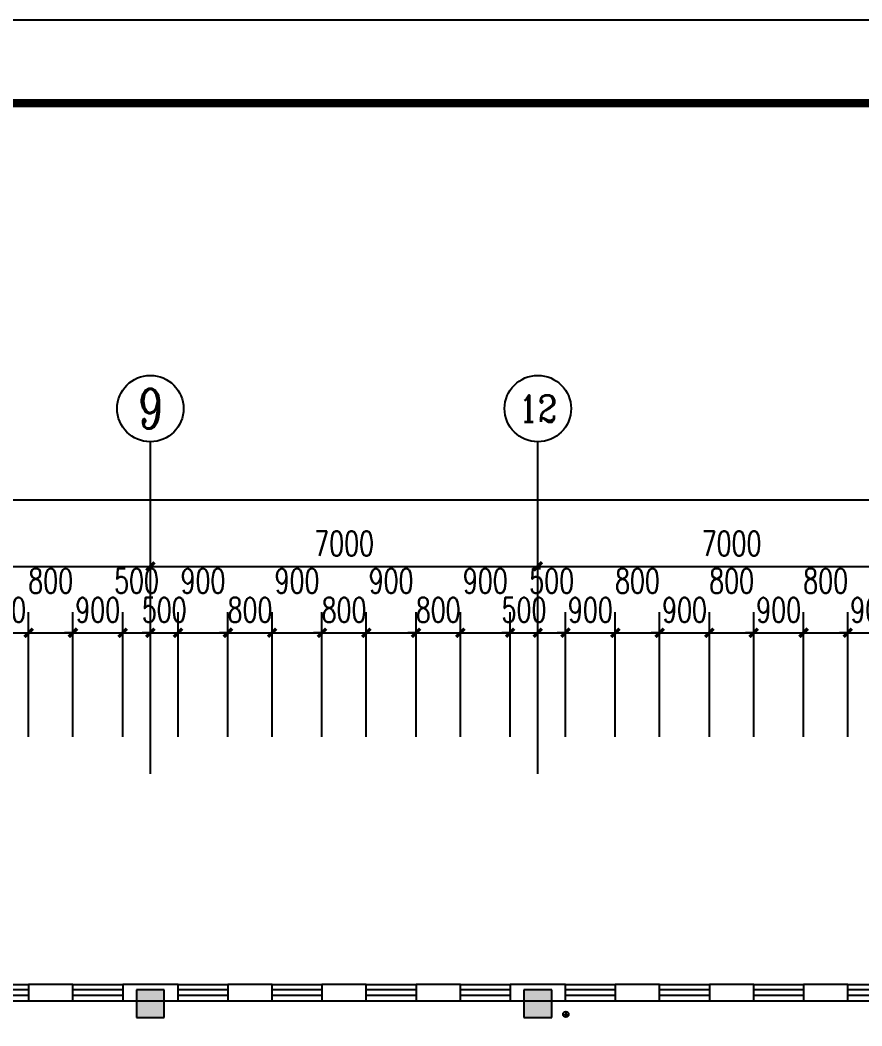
# Model space of a CAD drawing. Extents: x 1333527 to 1855755, y 1020844 to 1581249.
# Drawn here: x 1385921 to 1401128, y 1128827 to 1146994 of the extents above; entities that cross this region are included whole.
import ezdxf
from ezdxf.enums import TextEntityAlignment as Align

# ---------------------------------------------------------------- set-up
doc = ezdxf.new("R2010")
doc.units = 0
doc.header["$LTSCALE"] = 1000
doc.header["$PDSIZE"] = 5
doc.layers.add('1-建筑底图', color=8, linetype='Continuous', plot=False)
for name, color, linetype in [('AXIS_TEXT', 7, 'Continuous'), ('BTTK', 7, 'Continuous'), ('PUB_TITLE', 7, 'Continuous'), ('建筑-柱子', 9, 'Continuous'), ('建筑-柱子-填充', 8, 'Continuous'), ('排水', 153, 'Continuous')]:
    doc.layers.add(name, color=color, linetype=linetype)
doc.styles.add('_TCH_AXIS', font='COMPLEX', dxfattribs={"bigfont": 'GBCBIG'})
doc.styles.add('_TCH_DIM_T3', font='SIMPLEX', dxfattribs={"width": 0.705882, "bigfont": 'GBCBIG'})
doc.styles.add('COMPLEX', font='COMPLEX')
doc.styles.add('HZ(TK)', font='geniso.shx', dxfattribs={"width": 0.9, "bigfont": 'hztxt.shx'})
doc.dimstyles.new('_TCH_ARCH&&150', dxfattribs={"dimtxt": 446.25, "dimasz": 150, "dimexe": 375, "dimexo": 450, "dimgap": 189.375, "dimtad": 1, "dimdec": 0, "dimzin": 0, "dimdsep": 46, "dimtxsty": '_TCH_DIM_T3', "dimblk": 'ARCHTICK', "dimcen": 0.09, "dimclrt": 7, "dimazin": 2, "dimtfac": 1, "dimtdec": 0, "dimtix": 1, "dimtmove": 2, "dimatfit": 3, "dimfxl": 1, "dimtolj": 1, "dimtzin": 0, "dimarcsym": 0})

# ---------------------------------------------------------------- blocks, each defined once
blk = doc.blocks.new('vhtemplate_2020年新竖式图框_A0')
at = {"layer": 'PUB_TITLE', "color": 7}
blk.add_lwpolyline([(0, 0), (1189, 0), (1189, 841), (0, 841)], close=True, dxfattribs=at)
at = {"layer": 'PUB_TITLE', "const_width": 1}
blk.add_lwpolyline([(25, 10), (1179, 10), (1179, 831), (25, 831)], close=True, dxfattribs=at)
at = {"layer": 'BTTK', "color": 4, "style": 'HZ(TK)', "width": 0.9}
for tag, p in [('合作单位', (1144, 743.5)), ('建设单位', (1144, 209.5)), ('工程名称', (1144, 176.5)), ('子项名称', (1154, 160)), ('图纸名称', (1144, 141))]:
    blk.add_attdef(tag, text='', height=3.5, dxfattribs=at).set_placement(p, align=Align.MIDDLE_CENTER)
for tag, p in [('注册证书号', (1156.5, 309.01)), ('注册印章号', (1156.5, 301.01)), ('设计号', (1154, 193)), ('图别', (1137.75, 34)), ('图号', (1170.25, 34)), ('版本号', (1137.75, 26)), ('日期', (1170.25, 26))]:
    blk.add_attdef(tag, text='', height=3.5, dxfattribs=at).set_placement(p, align=Align.MIDDLE)
blk = doc.blocks.new('ng')
at = {"layer": '排水'}
for p, q in [((346041, 781408), (346041, 781308)), ((345991, 781358), (346091, 781358))]:
    blk.add_line(p, q, dxfattribs=at)
blk.add_circle((346041, 781358), 50, dxfattribs=at)
blk = doc.blocks.new('_AXISO')
blk.add_circle((0, 0), 0.5)
at = {"layer": 'AXIS_TEXT', "style": 'COMPLEX', "width": 1.041667}
blk.add_attdef('A', text='', height=0.56, dxfattribs=at).set_placement((-0.25, -0.28), (0.25, -0.28), align=Align.FIT)
blk = doc.blocks.new('A$C4670417C')
at = {"layer": '建筑-柱子-填充'}
for points in [[(28250, 88300), (27750, 88300), (27750, 87800), (28250, 87800)], [(35250, 88300), (34750, 88300), (34750, 87800), (35250, 87800)]]:
    blk.add_hatch(color=256, dxfattribs=at).paths.add_polyline_path(points)
at = {"layer": '建筑-柱子'}
for p, q in [((28250, 88300), (27750, 88300)), ((27750, 88300), (27750, 87800)), ((28250, 87800), (28250, 88300)), ((35250, 88300), (34750, 88300)), ((34750, 88300), (34750, 87800)), ((35250, 87800), (35250, 88300)), ((27750, 87800), (28250, 87800)), ((34750, 87800), (35250, 87800))]:
    blk.add_line(p, q, dxfattribs=at)
blk = doc.blocks.new('_ArchTick')
at = {"color": 0, "linetype": 'ByBlock', "const_width": 0.4}
blk.add_lwpolyline([(-0.5, -0.5), (0.5, 0.5)], dxfattribs=at)
blk = doc.blocks.new('*D831')
at = {"layer": '1-建筑底图', "color": 0, "lineweight": -2, "transparency": 16777216}
for p, q in [((25700, 88368), (25700, 90625)), ((26600, 88368), (26600, 90625)), ((25700, 90250), (25550, 90250)), ((25700, 90250), (26600, 90250)), ((26600, 90250), (26750, 90250))]:
    blk.add_line(p, q, dxfattribs=at)
at = {"layer": 'Defpoints', "color": 0}
for p in [(26600, 90250), (25700, 87918), (26600, 87918)]:
    blk.add_point(p, dxfattribs=at)
at = {"layer": '1-建筑底图', "color": 0, "lineweight": -2, "transparency": 16777216, "xscale": 150, "yscale": 150, "zscale": 150}
blk.add_blockref('_ArchTick', (25700, 90250), dxfattribs=at)
at = {"layer": '1-建筑底图', "color": 0, "lineweight": -2, "transparency": 16777216, "xscale": 150, "yscale": 150, "zscale": 150, "rotation": 180}
blk.add_blockref('_ArchTick', (26600, 90250), dxfattribs=at)
at = {"layer": '1-建筑底图', "color": 7, "transparency": 16777216, "insert": (26150, 90663), "char_height": 446.2, "attachment_point": 5, "style": '_TCH_DIM_T3'}
blk.add_mtext('\\A1;900', dxfattribs=at)
blk = doc.blocks.new('*D832')
at = {"layer": '1-建筑底图', "color": 0, "lineweight": -2, "transparency": 16777216}
for p, q in [((26600, 88368), (26600, 90625)), ((27400, 88368), (27400, 90625)), ((26600, 90250), (27400, 90250))]:
    blk.add_line(p, q, dxfattribs=at)
at = {"layer": 'Defpoints', "color": 0}
for p in [(27400, 90250), (26600, 87918), (27400, 87918)]:
    blk.add_point(p, dxfattribs=at)
at = {"layer": '1-建筑底图', "color": 0, "lineweight": -2, "transparency": 16777216, "xscale": 150, "yscale": 150, "zscale": 150, "rotation": 180}
blk.add_blockref('_ArchTick', (26600, 90250), dxfattribs=at)
at = {"layer": '1-建筑底图', "color": 0, "lineweight": -2, "transparency": 16777216, "xscale": 150, "yscale": 150, "zscale": 150}
blk.add_blockref('_ArchTick', (27400, 90250), dxfattribs=at)
at = {"layer": '1-建筑底图', "color": 7, "transparency": 16777216, "insert": (27000, 91188), "char_height": 446.2, "attachment_point": 5, "style": '_TCH_DIM_T3'}
blk.add_mtext('\\A1;800', dxfattribs=at)
blk = doc.blocks.new('*D833')
at = {"layer": '1-建筑底图', "color": 0, "lineweight": -2, "transparency": 16777216}
for p, q in [((27400, 88368), (27400, 90625)), ((28300, 88368), (28300, 90625)), ((27400, 90250), (27250, 90250)), ((27400, 90250), (28300, 90250)), ((28300, 90250), (28450, 90250))]:
    blk.add_line(p, q, dxfattribs=at)
at = {"layer": 'Defpoints', "color": 0}
for p in [(28300, 90250), (27400, 87918), (28300, 87918)]:
    blk.add_point(p, dxfattribs=at)
at = {"layer": '1-建筑底图', "color": 0, "lineweight": -2, "transparency": 16777216, "xscale": 150, "yscale": 150, "zscale": 150}
blk.add_blockref('_ArchTick', (27400, 90250), dxfattribs=at)
at = {"layer": '1-建筑底图', "color": 0, "lineweight": -2, "transparency": 16777216, "xscale": 150, "yscale": 150, "zscale": 150, "rotation": 180}
blk.add_blockref('_ArchTick', (28300, 90250), dxfattribs=at)
at = {"layer": '1-建筑底图', "color": 7, "transparency": 16777216, "insert": (27850, 90663), "char_height": 446.2, "attachment_point": 5, "style": '_TCH_DIM_T3'}
blk.add_mtext('\\A1;900', dxfattribs=at)
blk = doc.blocks.new('*D834')
at = {"layer": '1-建筑底图', "color": 0, "lineweight": -2, "transparency": 16777216}
for p, q in [((28300, 88368), (28300, 90625)), ((28800, 88368), (28800, 90625)), ((28300, 90250), (28800, 90250))]:
    blk.add_line(p, q, dxfattribs=at)
at = {"layer": 'Defpoints', "color": 0}
for p in [(28800, 90250), (28300, 87918), (28800, 87918)]:
    blk.add_point(p, dxfattribs=at)
at = {"layer": '1-建筑底图', "color": 0, "lineweight": -2, "transparency": 16777216, "xscale": 150, "yscale": 150, "zscale": 150, "rotation": 180}
blk.add_blockref('_ArchTick', (28300, 90250), dxfattribs=at)
at = {"layer": '1-建筑底图', "color": 0, "lineweight": -2, "transparency": 16777216, "xscale": 150, "yscale": 150, "zscale": 150}
blk.add_blockref('_ArchTick', (28800, 90250), dxfattribs=at)
at = {"layer": '1-建筑底图', "color": 7, "transparency": 16777216, "insert": (28550, 91188), "char_height": 446.2, "attachment_point": 5, "style": '_TCH_DIM_T3'}
blk.add_mtext('\\A1;500', dxfattribs=at)
blk = doc.blocks.new('*D835')
at = {"layer": '1-建筑底图', "color": 0, "lineweight": -2, "transparency": 16777216}
for p, q in [((28800, 88368), (28800, 90625)), ((29300, 88368), (29300, 90625)), ((28800, 90250), (28650, 90250)), ((28800, 90250), (29300, 90250)), ((29300, 90250), (29450, 90250))]:
    blk.add_line(p, q, dxfattribs=at)
at = {"layer": 'Defpoints', "color": 0}
for p in [(29300, 90250), (28800, 87918), (29300, 87918)]:
    blk.add_point(p, dxfattribs=at)
at = {"layer": '1-建筑底图', "color": 0, "lineweight": -2, "transparency": 16777216, "xscale": 150, "yscale": 150, "zscale": 150}
blk.add_blockref('_ArchTick', (28800, 90250), dxfattribs=at)
at = {"layer": '1-建筑底图', "color": 0, "lineweight": -2, "transparency": 16777216, "xscale": 150, "yscale": 150, "zscale": 150, "rotation": 180}
blk.add_blockref('_ArchTick', (29300, 90250), dxfattribs=at)
at = {"layer": '1-建筑底图', "color": 7, "transparency": 16777216, "insert": (29050, 90663), "char_height": 446.2, "attachment_point": 5, "style": '_TCH_DIM_T3'}
blk.add_mtext('\\A1;500', dxfattribs=at)
blk = doc.blocks.new('*D836')
at = {"layer": '1-建筑底图', "color": 0, "lineweight": -2, "transparency": 16777216}
for p, q in [((29300, 88368), (29300, 90625)), ((30200, 88368), (30200, 90625)), ((29300, 90250), (30200, 90250))]:
    blk.add_line(p, q, dxfattribs=at)
at = {"layer": 'Defpoints', "color": 0}
for p in [(30200, 90250), (29300, 87918), (30200, 87918)]:
    blk.add_point(p, dxfattribs=at)
at = {"layer": '1-建筑底图', "color": 0, "lineweight": -2, "transparency": 16777216, "xscale": 150, "yscale": 150, "zscale": 150, "rotation": 180}
blk.add_blockref('_ArchTick', (29300, 90250), dxfattribs=at)
at = {"layer": '1-建筑底图', "color": 0, "lineweight": -2, "transparency": 16777216, "xscale": 150, "yscale": 150, "zscale": 150}
blk.add_blockref('_ArchTick', (30200, 90250), dxfattribs=at)
at = {"layer": '1-建筑底图', "color": 7, "transparency": 16777216, "insert": (29750, 91188), "char_height": 446.2, "attachment_point": 5, "style": '_TCH_DIM_T3'}
blk.add_mtext('\\A1;900', dxfattribs=at)
blk = doc.blocks.new('*D837')
at = {"layer": '1-建筑底图', "color": 0, "lineweight": -2, "transparency": 16777216}
for p, q in [((30200, 88368), (30200, 90625)), ((31000, 88368), (31000, 90625)), ((30200, 90250), (30050, 90250)), ((30200, 90250), (31000, 90250)), ((31000, 90250), (31150, 90250))]:
    blk.add_line(p, q, dxfattribs=at)
at = {"layer": 'Defpoints', "color": 0}
for p in [(31000, 90250), (30200, 87918), (31000, 87918)]:
    blk.add_point(p, dxfattribs=at)
at = {"layer": '1-建筑底图', "color": 0, "lineweight": -2, "transparency": 16777216, "xscale": 150, "yscale": 150, "zscale": 150}
blk.add_blockref('_ArchTick', (30200, 90250), dxfattribs=at)
at = {"layer": '1-建筑底图', "color": 0, "lineweight": -2, "transparency": 16777216, "xscale": 150, "yscale": 150, "zscale": 150, "rotation": 180}
blk.add_blockref('_ArchTick', (31000, 90250), dxfattribs=at)
at = {"layer": '1-建筑底图', "color": 7, "transparency": 16777216, "insert": (30600, 90663), "char_height": 446.2, "attachment_point": 5, "style": '_TCH_DIM_T3'}
blk.add_mtext('\\A1;800', dxfattribs=at)
blk = doc.blocks.new('*D838')
at = {"layer": '1-建筑底图', "color": 0, "lineweight": -2, "transparency": 16777216}
for p, q in [((31000, 88368), (31000, 90625)), ((31900, 88368), (31900, 90625)), ((31000, 90250), (31900, 90250))]:
    blk.add_line(p, q, dxfattribs=at)
at = {"layer": 'Defpoints', "color": 0}
for p in [(31900, 90250), (31000, 87918), (31900, 87918)]:
    blk.add_point(p, dxfattribs=at)
at = {"layer": '1-建筑底图', "color": 0, "lineweight": -2, "transparency": 16777216, "xscale": 150, "yscale": 150, "zscale": 150, "rotation": 180}
blk.add_blockref('_ArchTick', (31000, 90250), dxfattribs=at)
at = {"layer": '1-建筑底图', "color": 0, "lineweight": -2, "transparency": 16777216, "xscale": 150, "yscale": 150, "zscale": 150}
blk.add_blockref('_ArchTick', (31900, 90250), dxfattribs=at)
at = {"layer": '1-建筑底图', "color": 7, "transparency": 16777216, "insert": (31450, 91188), "char_height": 446.2, "attachment_point": 5, "style": '_TCH_DIM_T3'}
blk.add_mtext('\\A1;900', dxfattribs=at)
blk = doc.blocks.new('*D839')
at = {"layer": '1-建筑底图', "color": 0, "lineweight": -2, "transparency": 16777216}
for p, q in [((31900, 88368), (31900, 90625)), ((32700, 88368), (32700, 90625)), ((31900, 90250), (31750, 90250)), ((31900, 90250), (32700, 90250)), ((32700, 90250), (32850, 90250))]:
    blk.add_line(p, q, dxfattribs=at)
at = {"layer": 'Defpoints', "color": 0}
for p in [(32700, 90250), (31900, 87918), (32700, 87918)]:
    blk.add_point(p, dxfattribs=at)
at = {"layer": '1-建筑底图', "color": 0, "lineweight": -2, "transparency": 16777216, "xscale": 150, "yscale": 150, "zscale": 150}
blk.add_blockref('_ArchTick', (31900, 90250), dxfattribs=at)
at = {"layer": '1-建筑底图', "color": 0, "lineweight": -2, "transparency": 16777216, "xscale": 150, "yscale": 150, "zscale": 150, "rotation": 180}
blk.add_blockref('_ArchTick', (32700, 90250), dxfattribs=at)
at = {"layer": '1-建筑底图', "color": 7, "transparency": 16777216, "insert": (32300, 90663), "char_height": 446.2, "attachment_point": 5, "style": '_TCH_DIM_T3'}
blk.add_mtext('\\A1;800', dxfattribs=at)
blk = doc.blocks.new('*D840')
at = {"layer": '1-建筑底图', "color": 0, "lineweight": -2, "transparency": 16777216}
for p, q in [((32700, 88368), (32700, 90625)), ((33600, 88368), (33600, 90625)), ((32700, 90250), (33600, 90250))]:
    blk.add_line(p, q, dxfattribs=at)
at = {"layer": 'Defpoints', "color": 0}
for p in [(33600, 90250), (32700, 87918), (33600, 87918)]:
    blk.add_point(p, dxfattribs=at)
at = {"layer": '1-建筑底图', "color": 0, "lineweight": -2, "transparency": 16777216, "xscale": 150, "yscale": 150, "zscale": 150, "rotation": 180}
blk.add_blockref('_ArchTick', (32700, 90250), dxfattribs=at)
at = {"layer": '1-建筑底图', "color": 0, "lineweight": -2, "transparency": 16777216, "xscale": 150, "yscale": 150, "zscale": 150}
blk.add_blockref('_ArchTick', (33600, 90250), dxfattribs=at)
at = {"layer": '1-建筑底图', "color": 7, "transparency": 16777216, "insert": (33150, 91188), "char_height": 446.2, "attachment_point": 5, "style": '_TCH_DIM_T3'}
blk.add_mtext('\\A1;900', dxfattribs=at)
blk = doc.blocks.new('*D841')
at = {"layer": '1-建筑底图', "color": 0, "lineweight": -2, "transparency": 16777216}
for p, q in [((33600, 88368), (33600, 90625)), ((34400, 88368), (34400, 90625)), ((33600, 90250), (33450, 90250)), ((33600, 90250), (34400, 90250)), ((34400, 90250), (34550, 90250))]:
    blk.add_line(p, q, dxfattribs=at)
at = {"layer": 'Defpoints', "color": 0}
for p in [(34400, 90250), (33600, 87918), (34400, 87918)]:
    blk.add_point(p, dxfattribs=at)
at = {"layer": '1-建筑底图', "color": 0, "lineweight": -2, "transparency": 16777216, "xscale": 150, "yscale": 150, "zscale": 150}
blk.add_blockref('_ArchTick', (33600, 90250), dxfattribs=at)
at = {"layer": '1-建筑底图', "color": 0, "lineweight": -2, "transparency": 16777216, "xscale": 150, "yscale": 150, "zscale": 150, "rotation": 180}
blk.add_blockref('_ArchTick', (34400, 90250), dxfattribs=at)
at = {"layer": '1-建筑底图', "color": 7, "transparency": 16777216, "insert": (34000, 90663), "char_height": 446.2, "attachment_point": 5, "style": '_TCH_DIM_T3'}
blk.add_mtext('\\A1;800', dxfattribs=at)
blk = doc.blocks.new('*D842')
at = {"layer": '1-建筑底图', "color": 0, "lineweight": -2, "transparency": 16777216}
for p, q in [((34400, 88368), (34400, 90625)), ((35300, 88368), (35300, 90625)), ((34400, 90250), (35300, 90250))]:
    blk.add_line(p, q, dxfattribs=at)
at = {"layer": 'Defpoints', "color": 0}
for p in [(35300, 90250), (34400, 87918), (35300, 87918)]:
    blk.add_point(p, dxfattribs=at)
at = {"layer": '1-建筑底图', "color": 0, "lineweight": -2, "transparency": 16777216, "xscale": 150, "yscale": 150, "zscale": 150, "rotation": 180}
blk.add_blockref('_ArchTick', (34400, 90250), dxfattribs=at)
at = {"layer": '1-建筑底图', "color": 0, "lineweight": -2, "transparency": 16777216, "xscale": 150, "yscale": 150, "zscale": 150}
blk.add_blockref('_ArchTick', (35300, 90250), dxfattribs=at)
at = {"layer": '1-建筑底图', "color": 7, "transparency": 16777216, "insert": (34850, 91188), "char_height": 446.2, "attachment_point": 5, "style": '_TCH_DIM_T3'}
blk.add_mtext('\\A1;900', dxfattribs=at)
blk = doc.blocks.new('*D843')
at = {"layer": '1-建筑底图', "color": 0, "lineweight": -2, "transparency": 16777216}
for p, q in [((35300, 88368), (35300, 90625)), ((35800, 88368), (35800, 90625)), ((35300, 90250), (35150, 90250)), ((35300, 90250), (35800, 90250)), ((35800, 90250), (35950, 90250))]:
    blk.add_line(p, q, dxfattribs=at)
at = {"layer": 'Defpoints', "color": 0}
for p in [(35800, 90250), (35300, 87918), (35800, 87918)]:
    blk.add_point(p, dxfattribs=at)
at = {"layer": '1-建筑底图', "color": 0, "lineweight": -2, "transparency": 16777216, "xscale": 150, "yscale": 150, "zscale": 150}
blk.add_blockref('_ArchTick', (35300, 90250), dxfattribs=at)
at = {"layer": '1-建筑底图', "color": 0, "lineweight": -2, "transparency": 16777216, "xscale": 150, "yscale": 150, "zscale": 150, "rotation": 180}
blk.add_blockref('_ArchTick', (35800, 90250), dxfattribs=at)
at = {"layer": '1-建筑底图', "color": 7, "transparency": 16777216, "insert": (35550, 90663), "char_height": 446.2, "attachment_point": 5, "style": '_TCH_DIM_T3'}
blk.add_mtext('\\A1;500', dxfattribs=at)
blk = doc.blocks.new('*D844')
at = {"layer": '1-建筑底图', "color": 0, "lineweight": -2, "transparency": 16777216}
for p, q in [((35800, 88368), (35800, 90625)), ((36300, 88368), (36300, 90625)), ((35800, 90250), (36300, 90250))]:
    blk.add_line(p, q, dxfattribs=at)
at = {"layer": 'Defpoints', "color": 0}
for p in [(36300, 90250), (35800, 87918), (36300, 87918)]:
    blk.add_point(p, dxfattribs=at)
at = {"layer": '1-建筑底图', "color": 0, "lineweight": -2, "transparency": 16777216, "xscale": 150, "yscale": 150, "zscale": 150, "rotation": 180}
blk.add_blockref('_ArchTick', (35800, 90250), dxfattribs=at)
at = {"layer": '1-建筑底图', "color": 0, "lineweight": -2, "transparency": 16777216, "xscale": 150, "yscale": 150, "zscale": 150}
blk.add_blockref('_ArchTick', (36300, 90250), dxfattribs=at)
at = {"layer": '1-建筑底图', "color": 7, "transparency": 16777216, "insert": (36050, 91188), "char_height": 446.2, "attachment_point": 5, "style": '_TCH_DIM_T3'}
blk.add_mtext('\\A1;500', dxfattribs=at)
blk = doc.blocks.new('*D845')
at = {"layer": '1-建筑底图', "color": 0, "lineweight": -2, "transparency": 16777216}
for p, q in [((36300, 88368), (36300, 90625)), ((37200, 88368), (37200, 90625)), ((36300, 90250), (36150, 90250)), ((36300, 90250), (37200, 90250)), ((37200, 90250), (37350, 90250))]:
    blk.add_line(p, q, dxfattribs=at)
at = {"layer": 'Defpoints', "color": 0}
for p in [(37200, 90250), (36300, 87918), (37200, 87918)]:
    blk.add_point(p, dxfattribs=at)
at = {"layer": '1-建筑底图', "color": 0, "lineweight": -2, "transparency": 16777216, "xscale": 150, "yscale": 150, "zscale": 150}
blk.add_blockref('_ArchTick', (36300, 90250), dxfattribs=at)
at = {"layer": '1-建筑底图', "color": 0, "lineweight": -2, "transparency": 16777216, "xscale": 150, "yscale": 150, "zscale": 150, "rotation": 180}
blk.add_blockref('_ArchTick', (37200, 90250), dxfattribs=at)
at = {"layer": '1-建筑底图', "color": 7, "transparency": 16777216, "insert": (36750, 90663), "char_height": 446.2, "attachment_point": 5, "style": '_TCH_DIM_T3'}
blk.add_mtext('\\A1;900', dxfattribs=at)
blk = doc.blocks.new('*D846')
at = {"layer": '1-建筑底图', "color": 0, "lineweight": -2, "transparency": 16777216}
for p, q in [((37200, 88368), (37200, 90625)), ((38000, 88368), (38000, 90625)), ((37200, 90250), (38000, 90250))]:
    blk.add_line(p, q, dxfattribs=at)
at = {"layer": 'Defpoints', "color": 0}
for p in [(38000, 90250), (37200, 87918), (38000, 87918)]:
    blk.add_point(p, dxfattribs=at)
at = {"layer": '1-建筑底图', "color": 0, "lineweight": -2, "transparency": 16777216, "xscale": 150, "yscale": 150, "zscale": 150, "rotation": 180}
blk.add_blockref('_ArchTick', (37200, 90250), dxfattribs=at)
at = {"layer": '1-建筑底图', "color": 0, "lineweight": -2, "transparency": 16777216, "xscale": 150, "yscale": 150, "zscale": 150}
blk.add_blockref('_ArchTick', (38000, 90250), dxfattribs=at)
at = {"layer": '1-建筑底图', "color": 7, "transparency": 16777216, "insert": (37600, 91188), "char_height": 446.2, "attachment_point": 5, "style": '_TCH_DIM_T3'}
blk.add_mtext('\\A1;800', dxfattribs=at)
blk = doc.blocks.new('*D847')
at = {"layer": '1-建筑底图', "color": 0, "lineweight": -2, "transparency": 16777216}
for p, q in [((38000, 88368), (38000, 90625)), ((38900, 88368), (38900, 90625)), ((38000, 90250), (37850, 90250)), ((38000, 90250), (38900, 90250)), ((38900, 90250), (39050, 90250))]:
    blk.add_line(p, q, dxfattribs=at)
at = {"layer": 'Defpoints', "color": 0}
for p in [(38900, 90250), (38000, 87918), (38900, 87918)]:
    blk.add_point(p, dxfattribs=at)
at = {"layer": '1-建筑底图', "color": 0, "lineweight": -2, "transparency": 16777216, "xscale": 150, "yscale": 150, "zscale": 150}
blk.add_blockref('_ArchTick', (38000, 90250), dxfattribs=at)
at = {"layer": '1-建筑底图', "color": 0, "lineweight": -2, "transparency": 16777216, "xscale": 150, "yscale": 150, "zscale": 150, "rotation": 180}
blk.add_blockref('_ArchTick', (38900, 90250), dxfattribs=at)
at = {"layer": '1-建筑底图', "color": 7, "transparency": 16777216, "insert": (38450, 90663), "char_height": 446.2, "attachment_point": 5, "style": '_TCH_DIM_T3'}
blk.add_mtext('\\A1;900', dxfattribs=at)
blk = doc.blocks.new('*D848')
at = {"layer": '1-建筑底图', "color": 0, "lineweight": -2, "transparency": 16777216}
for p, q in [((38900, 88368), (38900, 90625)), ((39700, 88368), (39700, 90625)), ((38900, 90250), (39700, 90250))]:
    blk.add_line(p, q, dxfattribs=at)
at = {"layer": 'Defpoints', "color": 0}
for p in [(39700, 90250), (38900, 87918), (39700, 87918)]:
    blk.add_point(p, dxfattribs=at)
at = {"layer": '1-建筑底图', "color": 0, "lineweight": -2, "transparency": 16777216, "xscale": 150, "yscale": 150, "zscale": 150, "rotation": 180}
blk.add_blockref('_ArchTick', (38900, 90250), dxfattribs=at)
at = {"layer": '1-建筑底图', "color": 0, "lineweight": -2, "transparency": 16777216, "xscale": 150, "yscale": 150, "zscale": 150}
blk.add_blockref('_ArchTick', (39700, 90250), dxfattribs=at)
at = {"layer": '1-建筑底图', "color": 7, "transparency": 16777216, "insert": (39300, 91188), "char_height": 446.2, "attachment_point": 5, "style": '_TCH_DIM_T3'}
blk.add_mtext('\\A1;800', dxfattribs=at)
blk = doc.blocks.new('*D849')
at = {"layer": '1-建筑底图', "color": 0, "lineweight": -2, "transparency": 16777216}
for p, q in [((39700, 88368), (39700, 90625)), ((40600, 88368), (40600, 90625)), ((39700, 90250), (39550, 90250)), ((39700, 90250), (40600, 90250)), ((40600, 90250), (40750, 90250))]:
    blk.add_line(p, q, dxfattribs=at)
at = {"layer": 'Defpoints', "color": 0}
for p in [(40600, 90250), (39700, 87918), (40600, 87918)]:
    blk.add_point(p, dxfattribs=at)
at = {"layer": '1-建筑底图', "color": 0, "lineweight": -2, "transparency": 16777216, "xscale": 150, "yscale": 150, "zscale": 150}
blk.add_blockref('_ArchTick', (39700, 90250), dxfattribs=at)
at = {"layer": '1-建筑底图', "color": 0, "lineweight": -2, "transparency": 16777216, "xscale": 150, "yscale": 150, "zscale": 150, "rotation": 180}
blk.add_blockref('_ArchTick', (40600, 90250), dxfattribs=at)
at = {"layer": '1-建筑底图', "color": 7, "transparency": 16777216, "insert": (40150, 90663), "char_height": 446.2, "attachment_point": 5, "style": '_TCH_DIM_T3'}
blk.add_mtext('\\A1;900', dxfattribs=at)
blk = doc.blocks.new('*D850')
at = {"layer": '1-建筑底图', "color": 0, "lineweight": -2, "transparency": 16777216}
for p, q in [((40600, 88368), (40600, 90625)), ((41400, 88368), (41400, 90625)), ((40600, 90250), (41400, 90250))]:
    blk.add_line(p, q, dxfattribs=at)
at = {"layer": 'Defpoints', "color": 0}
for p in [(41400, 90250), (40600, 87918), (41400, 87918)]:
    blk.add_point(p, dxfattribs=at)
at = {"layer": '1-建筑底图', "color": 0, "lineweight": -2, "transparency": 16777216, "xscale": 150, "yscale": 150, "zscale": 150, "rotation": 180}
blk.add_blockref('_ArchTick', (40600, 90250), dxfattribs=at)
at = {"layer": '1-建筑底图', "color": 0, "lineweight": -2, "transparency": 16777216, "xscale": 150, "yscale": 150, "zscale": 150}
blk.add_blockref('_ArchTick', (41400, 90250), dxfattribs=at)
at = {"layer": '1-建筑底图', "color": 7, "transparency": 16777216, "insert": (41000, 91188), "char_height": 446.2, "attachment_point": 5, "style": '_TCH_DIM_T3'}
blk.add_mtext('\\A1;800', dxfattribs=at)
blk = doc.blocks.new('*D851')
at = {"layer": '1-建筑底图', "color": 0, "lineweight": -2, "transparency": 16777216}
for p, q in [((41400, 88368), (41400, 90625)), ((42300, 88368), (42300, 90625)), ((41400, 90250), (41250, 90250)), ((41400, 90250), (42300, 90250)), ((42300, 90250), (42450, 90250))]:
    blk.add_line(p, q, dxfattribs=at)
at = {"layer": 'Defpoints', "color": 0}
for p in [(42300, 90250), (41400, 87918), (42300, 87918)]:
    blk.add_point(p, dxfattribs=at)
at = {"layer": '1-建筑底图', "color": 0, "lineweight": -2, "transparency": 16777216, "xscale": 150, "yscale": 150, "zscale": 150}
blk.add_blockref('_ArchTick', (41400, 90250), dxfattribs=at)
at = {"layer": '1-建筑底图', "color": 0, "lineweight": -2, "transparency": 16777216, "xscale": 150, "yscale": 150, "zscale": 150, "rotation": 180}
blk.add_blockref('_ArchTick', (42300, 90250), dxfattribs=at)
at = {"layer": '1-建筑底图', "color": 7, "transparency": 16777216, "insert": (41850, 90663), "char_height": 446.2, "attachment_point": 5, "style": '_TCH_DIM_T3'}
blk.add_mtext('\\A1;900', dxfattribs=at)
blk = doc.blocks.new('*D573')
at = {"layer": '1-建筑底图', "color": 0, "lineweight": -2, "transparency": 16777216}
for p, q in [((-100, 88150), (-100, 93025)), ((111100, 88150), (111100, 93025)), ((-100, 92650), (111100, 92650))]:
    blk.add_line(p, q, dxfattribs=at)
at = {"layer": 'Defpoints', "color": 0}
for p in [(111100, 92650), (-100, 87700), (111100, 87700)]:
    blk.add_point(p, dxfattribs=at)
at = {"layer": '1-建筑底图', "color": 0, "lineweight": -2, "transparency": 16777216, "xscale": 150, "yscale": 150, "zscale": 150, "rotation": 180}
blk.add_blockref('_ArchTick', (-100, 92650), dxfattribs=at)
at = {"layer": '1-建筑底图', "color": 0, "lineweight": -2, "transparency": 16777216, "xscale": 150, "yscale": 150, "zscale": 150}
blk.add_blockref('_ArchTick', (111100, 92650), dxfattribs=at)
at = {"layer": '1-建筑底图', "color": 7, "transparency": 16777216, "insert": (55500, 93063), "char_height": 446.2, "attachment_point": 5, "style": '_TCH_DIM_T3'}
blk.add_mtext('\\A1;111200', dxfattribs=at)
blk = doc.blocks.new('*D644')
at = {"layer": '1-建筑底图', "color": 0, "lineweight": -2, "transparency": 16777216}
for p, q in [((21800, 88150), (21800, 91825)), ((28800, 88150), (28800, 91825)), ((21800, 91450), (28800, 91450))]:
    blk.add_line(p, q, dxfattribs=at)
at = {"layer": 'Defpoints', "color": 0}
for p in [(28800, 91450), (21800, 87700), (28800, 87700)]:
    blk.add_point(p, dxfattribs=at)
at = {"layer": '1-建筑底图', "color": 0, "lineweight": -2, "transparency": 16777216, "xscale": 150, "yscale": 150, "zscale": 150, "rotation": 180}
blk.add_blockref('_ArchTick', (21800, 91450), dxfattribs=at)
at = {"layer": '1-建筑底图', "color": 0, "lineweight": -2, "transparency": 16777216, "xscale": 150, "yscale": 150, "zscale": 150}
blk.add_blockref('_ArchTick', (28800, 91450), dxfattribs=at)
at = {"layer": '1-建筑底图', "color": 7, "transparency": 16777216, "insert": (25300, 91863), "char_height": 446.2, "attachment_point": 5, "style": '_TCH_DIM_T3'}
blk.add_mtext('\\A1;7000', dxfattribs=at)
blk = doc.blocks.new('*D645')
at = {"layer": '1-建筑底图', "color": 0, "lineweight": -2, "transparency": 16777216}
for p, q in [((28800, 88150), (28800, 91825)), ((35800, 88150), (35800, 91825)), ((28800, 91450), (35800, 91450))]:
    blk.add_line(p, q, dxfattribs=at)
at = {"layer": 'Defpoints', "color": 0}
for p in [(35800, 91450), (28800, 87700), (35800, 87700)]:
    blk.add_point(p, dxfattribs=at)
at = {"layer": '1-建筑底图', "color": 0, "lineweight": -2, "transparency": 16777216, "xscale": 150, "yscale": 150, "zscale": 150, "rotation": 180}
blk.add_blockref('_ArchTick', (28800, 91450), dxfattribs=at)
at = {"layer": '1-建筑底图', "color": 0, "lineweight": -2, "transparency": 16777216, "xscale": 150, "yscale": 150, "zscale": 150}
blk.add_blockref('_ArchTick', (35800, 91450), dxfattribs=at)
at = {"layer": '1-建筑底图', "color": 7, "transparency": 16777216, "insert": (32300, 91863), "char_height": 446.2, "attachment_point": 5, "style": '_TCH_DIM_T3'}
blk.add_mtext('\\A1;7000', dxfattribs=at)
blk = doc.blocks.new('*D646')
at = {"layer": '1-建筑底图', "color": 0, "lineweight": -2, "transparency": 16777216}
for p, q in [((35800, 88150), (35800, 91825)), ((42800, 88150), (42800, 91825)), ((35800, 91450), (42800, 91450))]:
    blk.add_line(p, q, dxfattribs=at)
at = {"layer": 'Defpoints', "color": 0}
for p in [(42800, 91450), (35800, 87700), (42800, 87700)]:
    blk.add_point(p, dxfattribs=at)
at = {"layer": '1-建筑底图', "color": 0, "lineweight": -2, "transparency": 16777216, "xscale": 150, "yscale": 150, "zscale": 150, "rotation": 180}
blk.add_blockref('_ArchTick', (35800, 91450), dxfattribs=at)
at = {"layer": '1-建筑底图', "color": 0, "lineweight": -2, "transparency": 16777216, "xscale": 150, "yscale": 150, "zscale": 150}
blk.add_blockref('_ArchTick', (42800, 91450), dxfattribs=at)
at = {"layer": '1-建筑底图', "color": 7, "transparency": 16777216, "insert": (39300, 91863), "char_height": 446.2, "attachment_point": 5, "style": '_TCH_DIM_T3'}
blk.add_mtext('\\A1;7000', dxfattribs=at)
blk = doc.blocks.new('$WINLIB2D$00000001')
at = {"color": 0}
for points in [[(-0.5, 0.5), (-0.5, -0.5)], [(-0.5, 0.5), (0.5, 0.5)], [(0.5, -0.5), (0.5, 0.5)], [(0.5, 0.167), (-0.5, 0.167)], [(0.5, -0.167), (-0.5, -0.167)], [(-0.5, -0.5), (0.5, -0.5)]]:
    blk.add_lwpolyline(points, dxfattribs=at)
blk = doc.blocks.new('1-二层建筑底图')
at = {"layer": '1-建筑底图', "color": 8}
for p, q in [((28800, 87700), (28800, 93700)), ((35800, 87700), (35800, 93700)), ((27400, 83900), (26600, 83900)), ((26600, 83900), (26600, 83600)), ((27400, 83600), (27400, 83900)), ((29300, 83900), (28300, 83900)), ((28300, 83900), (28300, 83600)), ((29300, 83600), (29300, 83900)), ((31000, 83900), (30200, 83900)), ((30200, 83900), (30200, 83600)), ((31000, 83600), (31000, 83900)), ((32700, 83900), (31900, 83900)), ((31900, 83900), (31900, 83600)), ((32700, 83600), (32700, 83900)), ((34400, 83900), (33600, 83900)), ((33600, 83900), (33600, 83600)), ((34400, 83600), (34400, 83900)), ((36300, 83900), (35300, 83900)), ((35300, 83900), (35300, 83600)), ((36300, 83600), (36300, 83900)), ((38000, 83900), (37200, 83900)), ((37200, 83900), (37200, 83600)), ((38000, 83600), (38000, 83900)), ((39700, 83900), (38900, 83900)), ((38900, 83900), (38900, 83600)), ((39700, 83600), (39700, 83900)), ((41400, 83900), (40600, 83900)), ((40600, 83900), (40600, 83600)), ((41400, 83600), (41400, 83900)), ((26600, 83600), (27400, 83600)), ((28300, 83600), (29300, 83600)), ((30200, 83600), (31000, 83600)), ((31900, 83600), (32700, 83600)), ((33600, 83600), (34400, 83600)), ((35300, 83600), (36300, 83600)), ((37200, 83600), (38000, 83600)), ((38900, 83600), (39700, 83600)), ((40600, 83600), (41400, 83600))]:
    blk.add_line(p, q, dxfattribs=at)
ref = blk.add_blockref('_AXISO', (28800, 94300), dxfattribs=dict(at, xscale=1200, yscale=1200, zscale=1200))
ref.add_attrib('A', '9', dxfattribs={"layer": 'AXIS_TEXT', "height": 714.2, "style": '_TCH_AXIS', "width": 0.928571}).set_placement((28578.9, 93942.9), (29021.1, 93942.9), align=Align.FIT)
ref = blk.add_blockref('_AXISO', (35800, 94300), dxfattribs=dict(at, xscale=1200, yscale=1200, zscale=1200))
ref.add_attrib('A', '12', dxfattribs={"layer": 'AXIS_TEXT', "height": 481.71, "style": '_TCH_AXIS', "width": 1.034483}).set_placement((35455.9, 94059.1), (36144.1, 94059.1), align=Align.FIT)
for name, p in [('A$C4670417C', (800, -4500)), ('ng', (-309735.1, -698000.2))]:
    blk.add_blockref(name, p, dxfattribs=at)
at = {"layer": '1-建筑底图', "color": 8, "xscale": 900, "yscale": -300, "zscale": 300, "rotation": 1.639357967310386e-08}
for p in [(26150, 83750), (27850, 83750), (29750, 83750), (31450, 83750), (33150, 83750), (34850, 83750), (36750, 83750), (38450, 83750), (40150, 83750), (41850, 83750)]:
    blk.add_blockref('$WINLIB2D$00000001', p, dxfattribs=at)
at = {"layer": '1-建筑底图', "color": 8}
for p1, p2, distance, picture, middle in [((-100, 87700), (111100, 87700), 4950, '*D573', (55500, 93062.5)), ((21800, 87700), (28800, 87700), 3750, '*D644', (25300, 91862.5)), ((28800, 87700), (35800, 87700), 3750, '*D645', (32300, 91862.5)), ((35800, 87700), (42800, 87700), 3750, '*D646', (39300, 91862.5)), ((25700, 87918.1), (26600, 87918.1), 2331.9, '*D831', (26150, 90662.5)), ((27400, 87918.1), (28300, 87918.1), 2331.9, '*D833', (27850, 90662.5)), ((28800, 87918.1), (29300, 87918.1), 2331.9, '*D835', (29050, 90662.5)), ((30200, 87918.1), (31000, 87918.1), 2331.9, '*D837', (30600, 90662.5)), ((31900, 87918.1), (32700, 87918.1), 2331.9, '*D839', (32300, 90662.5)), ((33600, 87918.1), (34400, 87918.1), 2331.9, '*D841', (34000, 90662.5)), ((35300, 87918.1), (35800, 87918.1), 2331.9, '*D843', (35550, 90662.5)), ((36300, 87918.1), (37200, 87918.1), 2331.9, '*D845', (36750, 90662.5)), ((38000, 87918.1), (38900, 87918.1), 2331.9, '*D847', (38450, 90662.5)), ((39700, 87918.1), (40600, 87918.1), 2331.9, '*D849', (40150, 90662.5)), ((41400, 87918.1), (42300, 87918.1), 2331.9, '*D851', (41850, 90662.5))]:
    dim = blk.add_aligned_dim(p1=p1, p2=p2, distance=distance, dimstyle='_TCH_ARCH&&150', dxfattribs=at)
    dim.commit()
    dim.dimension.update_dxf_attribs({"geometry": picture, "text_midpoint": middle})
for base, p1, p2, picture, middle in [((27400, 90250), (26600, 87918.1), (27400, 87918.1), '*D832', (27000, 91187.5)), ((28800, 90250), (28300, 87918.1), (28800, 87918.1), '*D834', (28550, 91187.5)), ((30200, 90250), (29300, 87918.1), (30200, 87918.1), '*D836', (29750, 91187.5)), ((31900, 90250), (31000, 87918.1), (31900, 87918.1), '*D838', (31450, 91187.5)), ((33600, 90250), (32700, 87918.1), (33600, 87918.1), '*D840', (33150, 91187.5)), ((35300, 90250), (34400, 87918.1), (35300, 87918.1), '*D842', (34850, 91187.5)), ((36300, 90250), (35800, 87918.1), (36300, 87918.1), '*D844', (36050, 91187.5)), ((38000, 90250), (37200, 87918.1), (38000, 87918.1), '*D846', (37600, 91187.5)), ((39700, 90250), (38900, 87918.1), (39700, 87918.1), '*D848', (39300, 91187.5)), ((41400, 90250), (40600, 87918.1), (41400, 87918.1), '*D850', (41000, 91187.5))]:
    dim = blk.add_linear_dim(base=base, p1=p1, p2=p2, angle=0, dimstyle='_TCH_ARCH&&150', dxfattribs=at)
    dim.commit()
    dim.dimension.update_dxf_attribs({"geometry": picture, "text_midpoint": middle, "dimtype": 161})

msp = doc.modelspace()

# ---------------------------------------------------------------- linework, layer by layer
at = {"layer": 'PUB_TITLE'}
msp.add_lwpolyline([(1333527, 1020844), (1511877, 1020844), (1511877, 1146994), (1333527, 1146994)], close=True, dxfattribs=at)
at = {"layer": 'PUB_TITLE', "const_width": 150}
msp.add_lwpolyline([(1337277, 1022344), (1510377, 1022344), (1510377, 1145494), (1337277, 1145494)], close=True, dxfattribs=at)

# ---------------------------------------------------------------- block references
at = {"xscale": 150, "yscale": 150, "zscale": 150}
msp.add_blockref('vhtemplate_2020年新竖式图框_A0', (1333527, 1020844), dxfattribs=at)
at = {"layer": '1-建筑底图'}
msp.add_blockref('1-二层建筑底图', (1359474, 1045677), dxfattribs=at)

doc.saveas('drawing.dxf')
